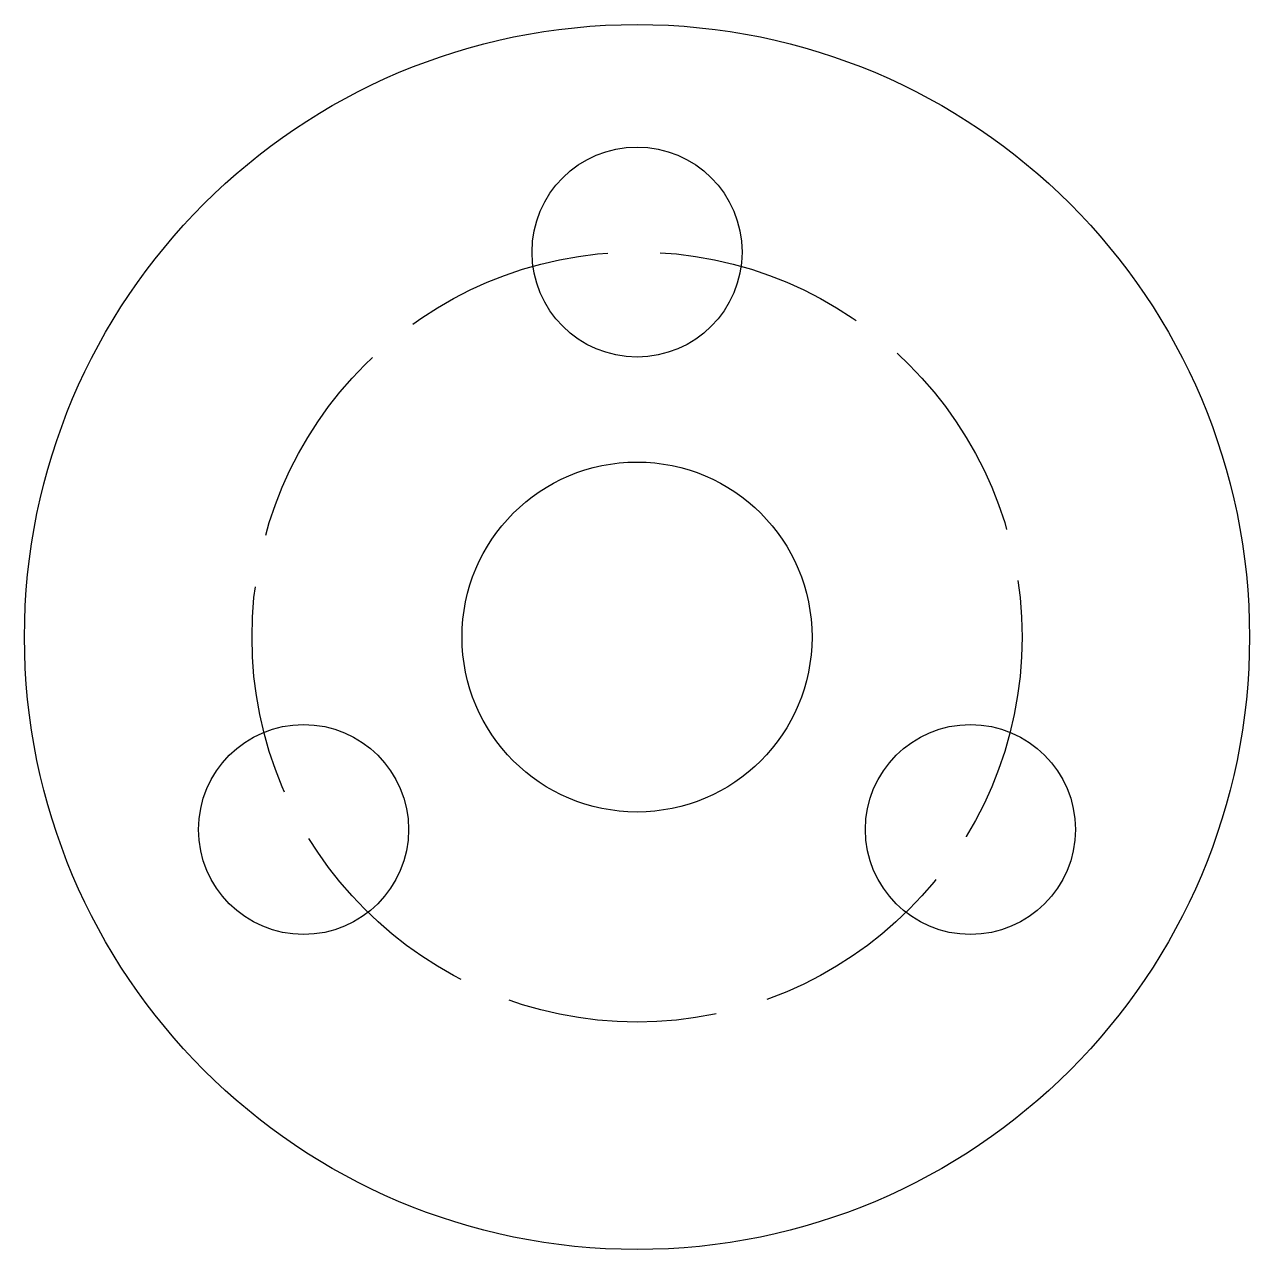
# Model space of a CAD drawing. Header units: millimetres. Extents: x 2839.9 to 2909.9, y 1942.7 to 2012.7.
import ezdxf

# ---------------------------------------------------------------- set-up
doc = ezdxf.new("R2010")
doc.units = ezdxf.units.MM
doc.linetypes.add('ACAD_ISO02W100', pattern=[15, 12, -3])

# ---------------------------------------------------------------- blocks, each defined once
blk = doc.blocks.new('*U2')
blk.add_circle((0, 0), 6)
blk = doc.blocks.new('*U3')
at = {"color": 0, "linetype": 'ByBlock', "lineweight": -2, "transparency": 16777216}
blk.add_blockref('*U2', (2874.941, 1999.748), dxfattribs=at)
for p, rotation in [((2855.888, 1966.748), 120), ((2893.993, 1966.748), 240)]:
    blk.add_blockref('*U2', p, dxfattribs=dict(at, rotation=rotation))

msp = doc.modelspace()

# ---------------------------------------------------------------- linework, layer by layer
for radius in [35, 10]:
    msp.add_circle((2874.941, 1977.748), radius)
at = {"linetype": 'ACAD_ISO02W100'}
msp.add_circle((2874.941, 1977.748), 22, dxfattribs=at)

# ---------------------------------------------------------------- block references
msp.add_blockref('*U3', (0, 0))

doc.saveas('drawing.dxf')
